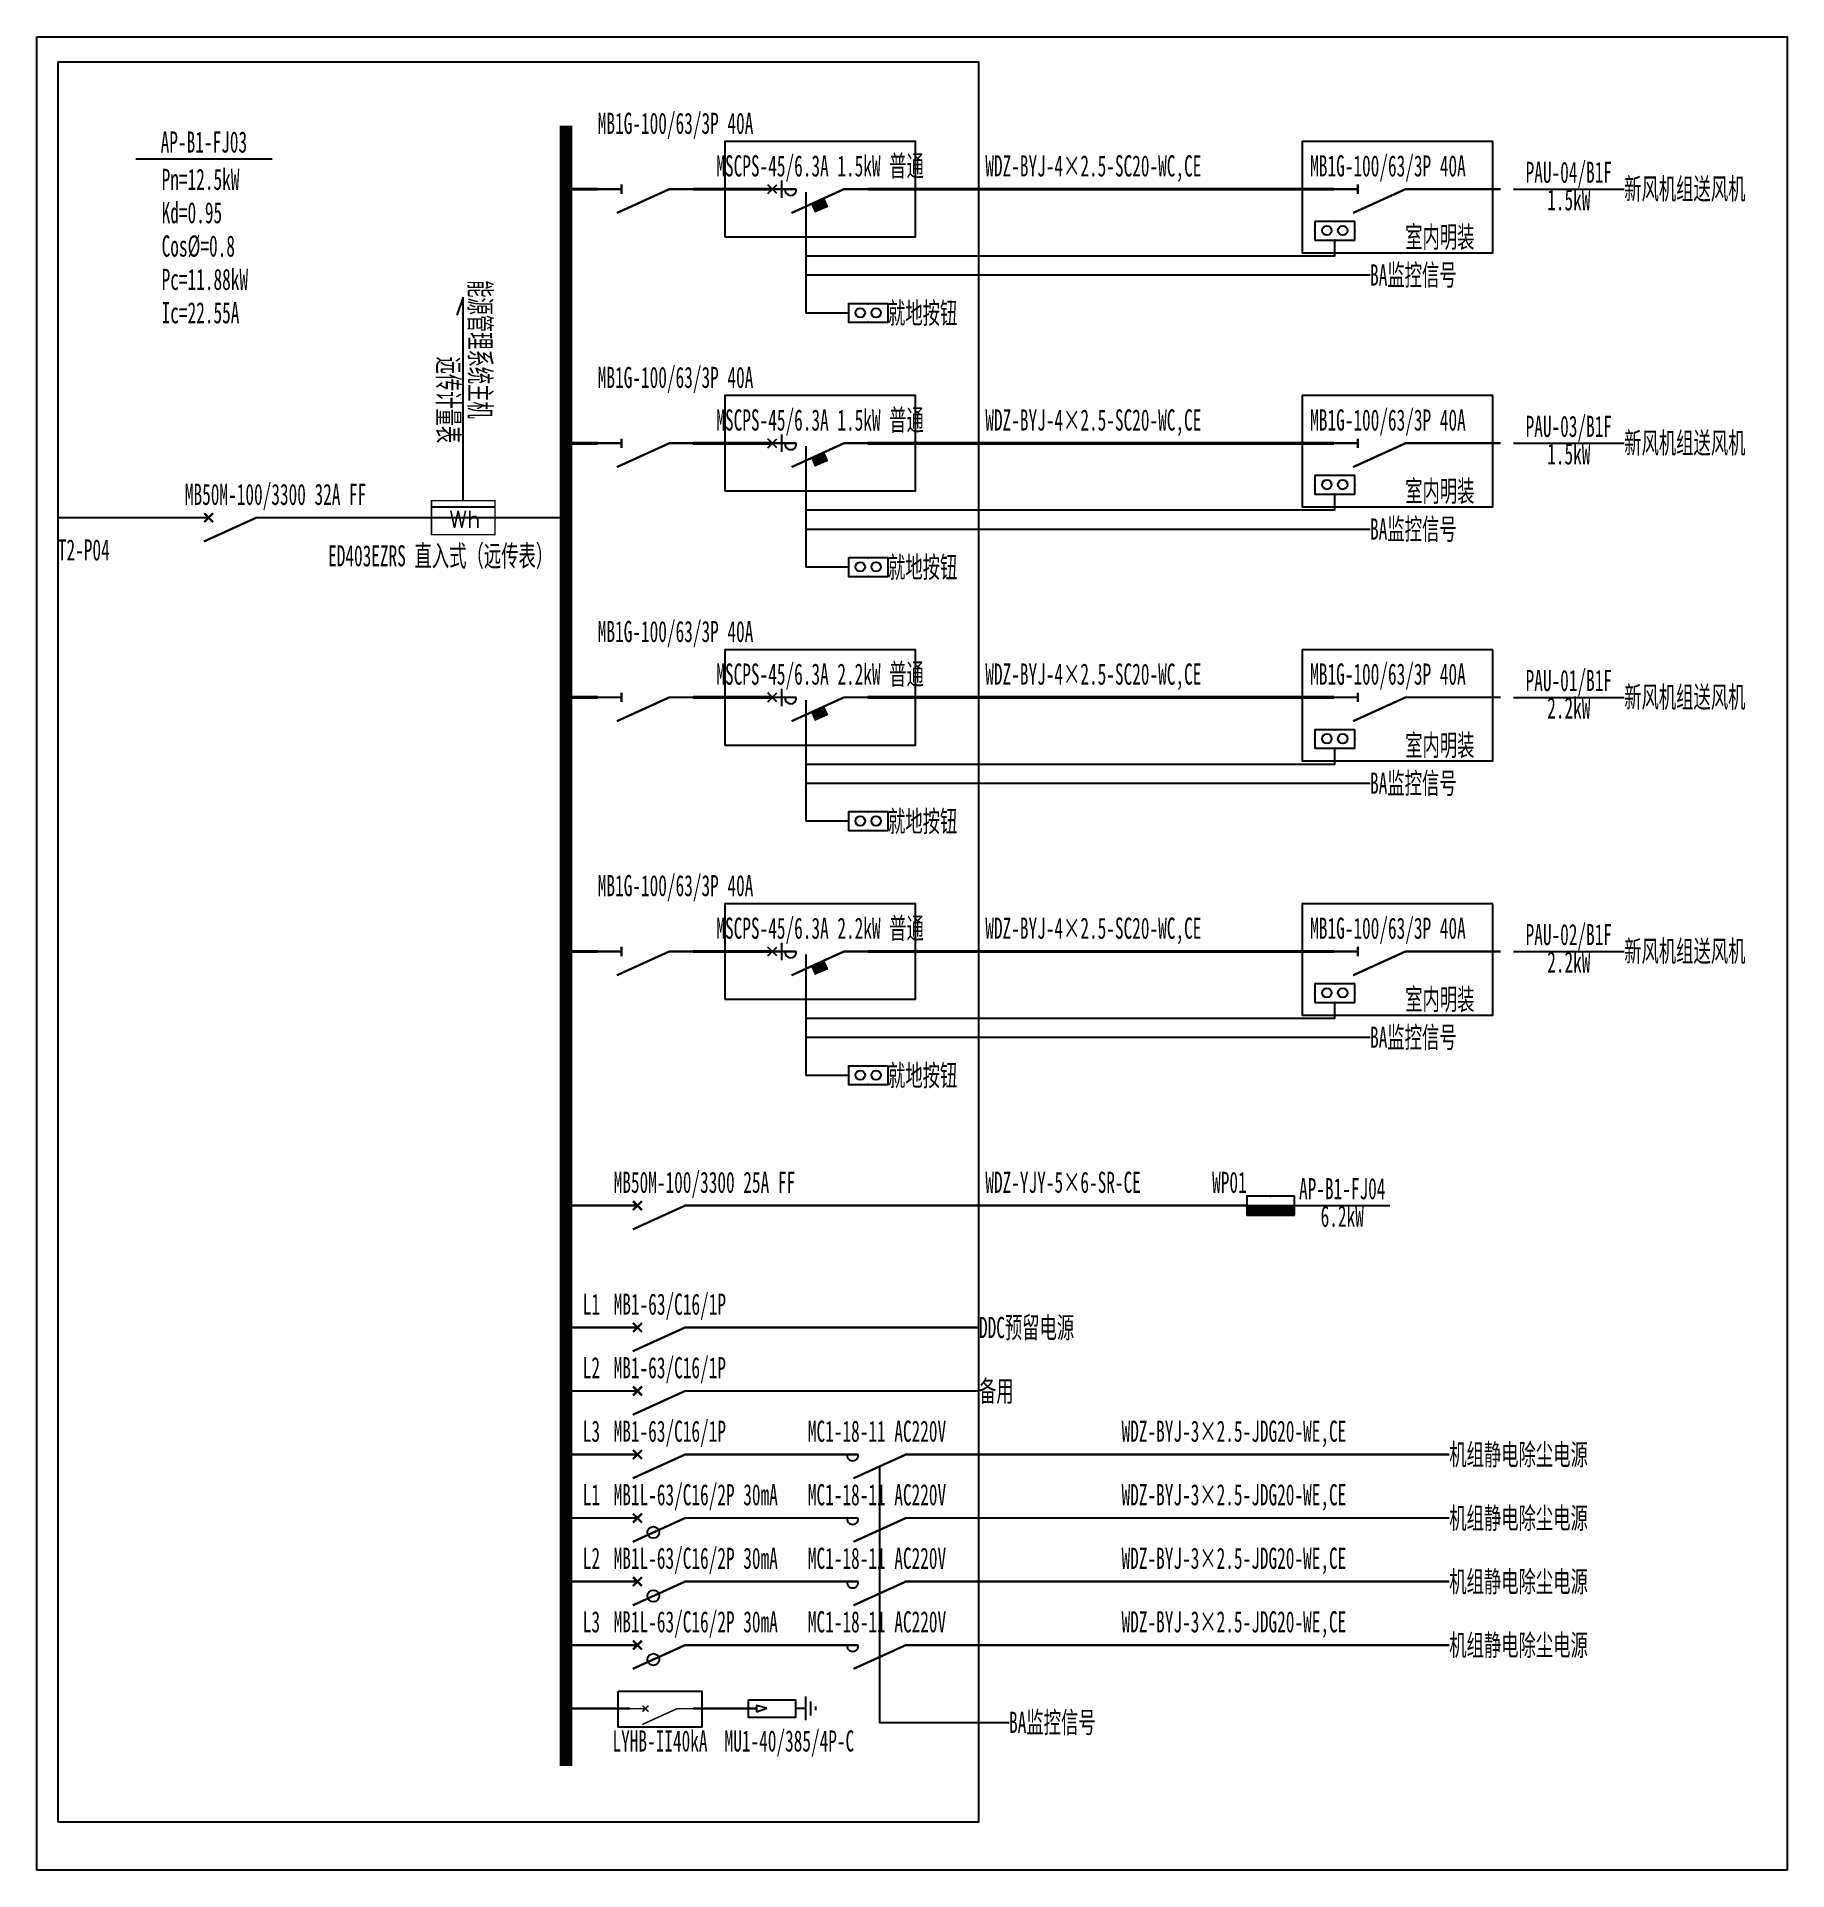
# Model space of a CAD drawing. Extents: x 1475006 to 1479966, y 435352 to 440547.
import ezdxf
from ezdxf.enums import TextEntityAlignment as Align

# ---------------------------------------------------------------- set-up
doc = ezdxf.new("R2010")
doc.units = 0
doc.header["$MEASUREMENT"] = 0
doc.layers.add('系统图', color=1, linetype='Continuous')
doc.styles.add('_SIMPLEX', font='simplex_.ttf', dxfattribs={"width": 0.6})
doc.styles.add('_TEL_DIM', font='', dxfattribs={"width": 0.8, "height": 3.5})
doc.styles.add('宋体', font='', dxfattribs={"width": 0.8, "height": 3.5})
doc.styles.get('_TEL_DIM').set_extended_font_data('SimSun')
doc.styles.get('宋体').set_extended_font_data('SimSun')

# ---------------------------------------------------------------- blocks, each defined once
blk = doc.blocks.new('$element$00000596')
at = {"const_width": 0.0233}
for points in [[(0, 0), (0, -0.25)], [(-0.25, -0.2), (0, -0.75), (0, -1)]]:
    blk.add_lwpolyline(points, dxfattribs=at)
blk.add_arc((-0.008, -0.192), 0.0589, 81.8699, 278.1301)
at = {"flags": 9}
blk.add_attdef('S', (0, 0), '', height=0.00000667, dxfattribs=at)
blk = doc.blocks.new('$equip_U$00000079(zhangr-4109)')
for p, q in [((0.625, 0.292), (-0.625, 0.292)), ((-0.625, 0.292), (-0.625, -0.292)), ((0.625, -0.292), (0.625, 0.292)), ((-0.625, -0.292), (0.625, -0.292))]:
    blk.add_line(p, q)
at = {"const_width": 0.04}
blk.add_lwpolyline([(-0.625, 0.292), (-0.625, -0.292), (0.625, -0.292), (0.625, 0.292), (-0.625, 0.292), (-0.625, -0.292)], dxfattribs=at)
for centre in [(-0.25, 0.008), (0.25, 0.008)]:
    blk.add_circle(centre, 0.15)
for p in [(-0.625, 0), (0, 0.292), (0.625, 0), (0, -0.292)]:
    blk.add_point(p)
at = {"color": 7, "style": '_TEL_DIM', "flags": 1}
for tag in ['A', 'REMARK']:
    blk.add_attdef(tag, text='', height=0.00002, dxfattribs=at).set_placement((0, 0), align=Align.MIDDLE_CENTER)
blk = doc.blocks.new('$element$00000519')
at = {"const_width": 0.0233}
for points in [[(0, 0), (0, -0.25)], [(0, -1), (0, -0.75), (-0.25, -0.2)], [(-0.05, -0.25), (0.05, -0.25)]]:
    blk.add_lwpolyline(points, dxfattribs=at)
at = {"flags": 9}
blk.add_attdef('S', (0, 0), '', height=0.00000667, dxfattribs=at)
blk = doc.blocks.new('$element$00000578')
at = {"const_width": 0.0233}
for points in [[(0, 0), (0, -0.25)], [(0, -1), (0, -0.75), (-0.25, -0.2)], [(-0.05, -0.25), (0.05, -0.25)]]:
    blk.add_lwpolyline(points, dxfattribs=at)
at = {"flags": 9}
blk.add_attdef('S', (0, 0), '', height=0.00000667, dxfattribs=at)
blk = doc.blocks.new('$element$00000496')
at = {"const_width": 0.0233}
for points in [[(0, 0), (0, -0.25)], [(-0.25, -0.2), (0, -0.75), (0, -1)]]:
    blk.add_lwpolyline(points, dxfattribs=at)
blk.add_arc((-0.008, -0.192), 0.0589, 81.8699, 278.1301)
at = {"flags": 9}
blk.add_attdef('S', (0, 0), '', height=0.00000667, dxfattribs=at)
blk = doc.blocks.new('$equip_U$00000086(maj01888)')
at = {"color": 2, "lineweight": 25}
for p, q in [((-0.141, -0.141), (0.141, 0.141)), ((0.141, -0.141), (-0.141, 0.141)), ((0.286, 0.273), (0.286, -0.273))]:
    blk.add_line(p, q, dxfattribs=at)
at = {"color": 2}
for p, q in [((1.235, -0.473), (1.625, -0.299)), ((1.243, -0.49), (1.633, -0.317)), ((1.251, -0.508), (1.64, -0.335)), ((1.259, -0.526), (1.648, -0.353)), ((1.267, -0.544), (1.656, -0.37)), ((1.275, -0.562), (1.664, -0.388)), ((1.283, -0.579), (1.672, -0.406)), ((1.291, -0.597), (1.68, -0.424)), ((1.298, -0.615), (1.688, -0.442)), ((1.306, -0.633), (1.696, -0.459)), ((1.314, -0.651), (1.704, -0.477)), ((1.322, -0.668), (1.712, -0.495)), ((1.33, -0.686), (1.72, -0.513)), ((1.338, -0.704), (1.728, -0.531))]:
    blk.add_line(p, q, dxfattribs=at)
at = {"const_width": 0.04}
blk.add_lwpolyline([(1.23, -0.462), (1.62, -0.288), (1.732, -0.541), (1.343, -0.715)], close=True, dxfattribs=at)
at = {"xscale": 3, "yscale": 3, "zscale": 3, "rotation": 90}
blk.add_blockref('$element$00000496', (0, 0), dxfattribs=at)
at = {"color": 7, "style": '_TEL_DIM', "flags": 1}
for tag in ['A', 'REMARK']:
    blk.add_attdef(tag, text='', height=0.00002, dxfattribs=at).set_placement((0, 0), align=Align.MIDDLE_CENTER)
blk = doc.blocks.new('$element$00000492')
blk.add_line((0.173, 0), (0.173, -1))
at = {"const_width": 0.0233}
blk.add_lwpolyline([(-0.267, 0), (0.267, 0), (0.267, -1), (-0.267, -1), (-0.267, 0)], dxfattribs=at)
at = {"style": '_SIMPLEX'}
blk.add_text('Wh', height=0.2667, rotation=270, dxfattribs=at).set_placement((-0.161, -0.281))
at = {"flags": 9}
blk.add_attdef('S', (0, 0), '', height=0.00000667, dxfattribs=at)
blk.add_attdef('S', (0, 0), '', height=0.00000667, dxfattribs=at)
blk.add_attdef('S', (0, 0), '', height=0.00000667, dxfattribs=at)
blk = doc.blocks.new('$element$00000497')
at = {"const_width": 0.0233}
for points in [[(0, 0), (0, -0.25)], [(0, -1), (0, -0.75), (-0.25, -0.2)], [(-0.047, -0.297), (0.047, -0.203)], [(-0.047, -0.203), (0.047, -0.297)]]:
    blk.add_lwpolyline(points, dxfattribs=at)
at = {"flags": 9}
blk.add_attdef('S', (0, 0), '', height=0.00000667, dxfattribs=at)
blk = doc.blocks.new('*X9')
at = {"color": 0}
for p, q in [((-250, 33), (-183, 100)), ((-250, 68), (-218, 100)), ((-247, 0), (-147, 100)), ((-212, 0), (-112, 100)), ((-177, 0), (-77, 100)), ((-141, 0), (-41, 100)), ((-106, 0), (-6, 100)), ((-71, 0), (29, 100)), ((-35, 0), (65, 100)), ((0, 0), (100, 100)), ((35, 0), (135, 100)), ((71, 0), (171, 100)), ((106, 0), (206, 100)), ((141, 0), (241, 100)), ((177, 0), (250, 73)), ((212, 0), (250, 38)), ((247, 0), (250, 3))]:
    blk.add_line(p, q, dxfattribs=at)
blk = doc.blocks.new('$equip$00002929')
for p, q in [((-0.75, 0.6), (-0.75, 0)), ((0.75, 0.6), (-0.75, 0.6)), ((0.75, 0), (0.75, 0.6)), ((-0.75, 0.3), (0.75, 0.3)), ((-0.75, 0), (0.75, 0))]:
    blk.add_line(p, q)
for points, const_width in [([(-0.75, 0.6), (-0.75, 0), (0.75, 0), (0.75, 0.6), (-0.75, 0.6), (-0.75, 0)], 0.04), ([(-0.75, 0.15), (0.75, 0.15)], 0.3)]:
    blk.add_lwpolyline(points, dxfattribs=dict(const_width=const_width))
for p in [(0, 0.6), (-0.75, 0.3), (0, 0), (0.75, 0.3)]:
    blk.add_point(p)
at = {"xscale": 0.00300000000061118, "yscale": 0.00300000000061118, "zscale": 0.00300000000061118}
blk.add_blockref('*X9', (0, 0), dxfattribs=at)
at = {"color": 7, "style": '_TEL_DIM', "flags": 1}
for tag in ['A', 'REMARK']:
    blk.add_attdef(tag, text='', height=0.00002, dxfattribs=at).set_placement((0, 0), align=Align.MIDDLE_CENTER)
blk = doc.blocks.new('$element$00000525')
at = {"const_width": 0.0233}
for points in [[(0, 0), (0, -0.25)], [(-0.25, -0.2), (0, -0.75), (0, -1)], [(-0.047, -0.203), (0.047, -0.297)], [(0.047, -0.203), (-0.047, -0.297)]]:
    blk.add_lwpolyline(points, dxfattribs=at)
blk.add_circle((-0.151, -0.417), 0.0615)
at = {"flags": 9}
blk.add_attdef('S', (0, 0), '', height=0.00000667, dxfattribs=at)

msp = doc.modelspace()

# ---------------------------------------------------------------- linework, layer by layer
at = {"color": 0, "linetype": 'ByBlock'}
for p, q in [((1475286.2, 440201.1), (1475672.4, 440201.1)), ((1477185.2, 440107.3), (1477185.2, 439872.4)), ((1477185.2, 439872.4), (1478783.7, 439872.4)), ((1477305.3, 439764.4), (1477185.2, 439764.4)), ((1477185.2, 439387.3), (1477185.2, 439152.4)), ((1477185.2, 439152.4), (1478783.7, 439152.4)), ((1477305.3, 439044.4), (1477185.2, 439044.4)), ((1477185.2, 438667.3), (1477185.2, 438432.4)), ((1477185.2, 438432.4), (1478783.7, 438432.4)), ((1477305.3, 438324.4), (1477185.2, 438324.4)), ((1477185.2, 437947.3), (1477185.2, 437712.4)), ((1477185.2, 437712.4), (1478783.7, 437712.4)), ((1477305.3, 437604.4), (1477185.2, 437604.4)), ((1477074.7, 435811.3), (1477045.4, 435819.2)), ((1477045.4, 435819.2), (1477045.4, 435800.9)), ((1477045.4, 435800.5), (1477074.7, 435811.3)), ((1477155.2, 435811.1), (1477183.3, 435811.1)), ((1477184.4, 435844.2), (1477184.4, 435777.1)), ((1477198.3, 435830.3), (1477198.3, 435791)), ((1477212, 435815.8), (1477212, 435806.1))]:
    msp.add_line(p, q, dxfattribs=at)
at = {"color": 3, "linetype": 'ByBlock'}
for p, q in [((1479190, 440115.4), (1479503.7, 440115.4)), ((1479190, 438675.4), (1479503.7, 438675.4))]:
    msp.add_line(p, q, dxfattribs=at)
at = {"color": 0, "linetype": 'ByBlock', "ltscale": 0.2}
for p, q in [((1476214.3, 439809.2), (1476195.9, 439758.5)), ((1476214.3, 439232.6), (1476214.3, 439809.2))]:
    msp.add_line(p, q, dxfattribs=at)
at = {"color": 1, "linetype": 'ByBlock'}
for p, q in [((1479190, 439395.4), (1479503.7, 439395.4)), ((1479190, 437955.4), (1479503.7, 437955.4))]:
    msp.add_line(p, q, dxfattribs=at)
at = {"color": 0, "linetype": 'ByBlock'}
for points in [[(1475065.5, 435489.5), (1477675.5, 435489.5), (1477675.5, 440475.4), (1475065.5, 440475.4)], [(1476955.4, 439980.4), (1477495.4, 439980.4), (1477495.4, 440250.4), (1476955.4, 440250.4)], [(1479131.5, 440250.4), (1478591.5, 440250.4), (1478591.5, 439935.4), (1479131.5, 439935.4)], [(1476955.4, 439260.4), (1477495.4, 439260.4), (1477495.4, 439530.4), (1476955.4, 439530.4)], [(1479131.5, 439530.4), (1478591.5, 439530.4), (1478591.5, 439215.4), (1479131.5, 439215.4)], [(1476955.4, 438540.4), (1477495.4, 438540.4), (1477495.4, 438810.4), (1476955.4, 438810.4)], [(1479131.5, 438810.4), (1478591.5, 438810.4), (1478591.5, 438495.4), (1479131.5, 438495.4)], [(1476955.4, 437820.4), (1477495.4, 437820.4), (1477495.4, 438090.4), (1476955.4, 438090.4)], [(1479131.5, 438090.4), (1478591.5, 438090.4), (1478591.5, 437775.4), (1479131.5, 437775.4)], [(1476653.4, 435859.5), (1476890, 435859.5), (1476890, 435757.5), (1476653.4, 435757.5)], [(1477022.6, 435835.3), (1477155.4, 435835.3), (1477155.4, 435785.2), (1477022.6, 435785.2)]]:
    msp.add_lwpolyline(points, close=True, dxfattribs=at)
for points, const_width in [([(1476505.4, 440295.4), (1476505.4, 435647.9)], 36), ([(1476505.4, 440115.4), (1476595.4, 440115.4)], 9), ([(1476865.4, 440115.4), (1477090.4, 440115.4)], 9), ([(1478884, 440115.4), (1479154, 440115.4)], 6.3), ([(1476505.4, 439395.4), (1476595.4, 439395.4)], 9), ([(1476865.4, 439395.4), (1477090.4, 439395.4)], 9), ([(1478884, 439395.4), (1479154, 439395.4)], 6.3), ([(1475065.5, 439184.6), (1475425.4, 439184.6)], 6.3), ([(1475695.4, 439184.6), (1476505.4, 439184.6)], 6.3), ([(1476505.4, 438675.4), (1476595.4, 438675.4)], 9), ([(1476865.4, 438675.4), (1477090.4, 438675.4)], 9), ([(1478884, 438675.4), (1479154, 438675.4)], 6.3), ([(1476505.4, 437955.4), (1476595.4, 437955.4)], 9), ([(1476865.4, 437955.4), (1477090.4, 437955.4)], 9), ([(1478884, 437955.4), (1479154, 437955.4)], 6.3), ([(1476505.4, 437235.4), (1476640.4, 437235.4)], 6.3), ([(1476910.4, 437235.4), (1478434.1, 437235.4)], 6.3), ([(1476505.4, 436890.1), (1476640.4, 436890.1)], 6.3), ([(1476910.4, 436890.1), (1477675.5, 436890.1)], 6.3), ([(1476505.3, 436710.1), (1476640.4, 436710.1)], 6.3), ([(1476910.3, 436710.1), (1477675.5, 436710.1)], 6.3), ([(1476505.3, 436530.1), (1476640.4, 436530.1)], 6.3), ([(1476910.4, 436530.1), (1477265.8, 436530.1)], 6.3), ([(1477535.8, 436530.1), (1479008, 436530.1)], 6.3), ([(1476505.3, 436350.1), (1476640.3, 436350.1)], 6.3), ([(1476910.4, 436350.1), (1477265.8, 436350.1)], 6.3), ([(1477535.8, 436350.1), (1479008, 436350.1)], 6.3), ([(1476505.3, 436170.1), (1476640.4, 436170.1)], 6.3), ([(1476910.4, 436170.1), (1477265.8, 436170.1)], 6.3), ([(1477535.8, 436170.1), (1479008, 436170.1)], 6.3), ([(1476505.3, 435990.1), (1476640.4, 435990.1)], 6.3), ([(1476910.4, 435990.1), (1477265.8, 435990.1)], 6.3), ([(1477535.8, 435990.1), (1479008, 435990.1)], 6.3), ([(1476505.4, 435810.1), (1476685.4, 435810.1)], 6.3), ([(1476865.4, 435810.1), (1477045.4, 435810.1)], 6.3)]:
    msp.add_lwpolyline(points, dxfattribs=dict(at, const_width=const_width))
at = {"color": 3, "linetype": 'ByBlock', "const_width": 9}
for points in [[(1477360.4, 440115.4), (1478681.5, 440115.4)], [(1477360.4, 438675.4), (1478681.5, 438675.4)]]:
    msp.add_lwpolyline(points, dxfattribs=at)
at = {"color": 0, "linetype": 'ByBlock'}
for points in [[(1477185.2, 439926.4), (1478683.8, 439926.4), (1478683.8, 439971.4)], [(1477185.2, 439872.4), (1477185.2, 439764.4)], [(1477185.2, 439206.4), (1478683.8, 439206.4), (1478683.8, 439251.4)], [(1477185.2, 439152.4), (1477185.2, 439044.4)], [(1477185.2, 438486.4), (1478683.8, 438486.4), (1478683.8, 438531.4)], [(1477185.2, 438432.4), (1477185.2, 438324.4)], [(1477185.2, 437766.4), (1478683.8, 437766.4), (1478683.8, 437811.4)], [(1477185.2, 437712.4), (1477185.2, 437604.4)], [(1478569.8, 437235.4), (1478839.8, 437235.4)], [(1477394, 436496.3), (1477394, 435771.2), (1477760.8, 435771.2)]]:
    msp.add_lwpolyline(points, dxfattribs=at)
at = {"color": 1, "linetype": 'ByBlock', "const_width": 9}
for points in [[(1477360.4, 439395.4), (1478681.5, 439395.4)], [(1477360.4, 437955.4), (1478681.5, 437955.4)]]:
    msp.add_lwpolyline(points, dxfattribs=at)
at = {"layer": '系统图'}
msp.add_lwpolyline([(1475005.5, 440547.5), (1479966, 440547.5), (1479966, 435351.9), (1475005.5, 435351.9)], close=True, dxfattribs=at)

# ---------------------------------------------------------------- block references
at = {"color": 0, "linetype": 'ByBlock', "rotation": 90}
for name, p, xscale, yscale, zscale in [('$element$00000578', (1476595.4, 440115.4), 270, 270, 270), ('$element$00000519', (1478681.5, 440115.4), 270, 270, 270), ('$element$00000578', (1476595.4, 439395.4), 270, 270, 270), ('$element$00000519', (1478681.5, 439395.4), 270, 270, 270), ('$element$00000497', (1475425.4, 439184.6), 270, 270, 270), ('$element$00000497', (1475425.4, 439184.6), 270, 270, 270), ('$element$00000492', (1476124.3, 439184.6), 180, 180, 180), ('$element$00000578', (1476595.4, 438675.4), 270, 270, 270), ('$element$00000519', (1478681.5, 438675.4), 270, 270, 270), ('$element$00000578', (1476595.4, 437955.4), 270, 270, 270), ('$element$00000519', (1478681.5, 437955.4), 270, 270, 270), ('$element$00000497', (1476640.4, 437235.4), 270, 270, 270), ('$element$00000497', (1476640.4, 436890.1), 270, 270, 270), ('$element$00000497', (1476640.4, 436710.1), 270, 270, 270), ('$element$00000497', (1476640.3, 436710.1), 270, 270, 270), ('$element$00000497', (1476640.4, 436530.1), 270, 270, 270), ('$element$00000497', (1476640.3, 436530.1), 270, 270, 270), ('$element$00000596', (1477265.8, 436530.1), 270, 270, 270), ('$element$00000525', (1476640.3, 436350.1), 270, 270, 270), ('$element$00000596', (1477265.8, 436350.1), 270, 270, 270), ('$element$00000525', (1476640.3, 436170.1), 270, 270, 270), ('$element$00000596', (1477265.8, 436170.1), 270, 270, 270), ('$element$00000525', (1476640.3, 435990.1), 270, 270, 270), ('$element$00000596', (1477265.8, 435990.1), 270, 270, 270), ('$element$00000497', (1476685.4, 435810.1), 180, 180, 180)]:
    msp.add_blockref(name, p, dxfattribs=dict(at, xscale=xscale, yscale=yscale, zscale=zscale))
at = {"color": 0, "linetype": 'ByBlock'}
for name, p, xscale, yscale, zscale in [('$equip_U$00000086(maj01888)', (1477090.4, 440115.4), 90, 90, 90), ('$equip_U$00000079(zhangr-4109)', (1478683.8, 439997.6), 89.99999999999997, 89.99999999999997, 89.99999999999997), ('$equip_U$00000079(zhangr-4109)', (1477361.6, 439764.4), 89.99999999999997, 89.99999999999997, 89.99999999999997), ('$equip_U$00000086(maj01888)', (1477090.4, 439395.4), 90, 90, 90), ('$equip_U$00000079(zhangr-4109)', (1478683.8, 439277.6), 89.99999999999997, 89.99999999999997, 89.99999999999997), ('$equip_U$00000079(zhangr-4109)', (1477361.6, 439044.4), 89.99999999999997, 89.99999999999997, 89.99999999999997), ('$equip_U$00000086(maj01888)', (1477090.4, 438675.4), 90, 90, 90), ('$equip_U$00000079(zhangr-4109)', (1478683.8, 438557.6), 89.99999999999997, 89.99999999999997, 89.99999999999997), ('$equip_U$00000079(zhangr-4109)', (1477361.6, 438324.4), 89.99999999999997, 89.99999999999997, 89.99999999999997), ('$equip_U$00000086(maj01888)', (1477090.4, 437955.4), 90, 90, 90), ('$equip_U$00000079(zhangr-4109)', (1478683.8, 437837.6), 89.99999999999997, 89.99999999999997, 89.99999999999997), ('$equip_U$00000079(zhangr-4109)', (1477361.6, 437604.4), 89.99999999999997, 89.99999999999997, 89.99999999999997), ('$equip$00002929', (1478501.6, 437208.4), 90, 90, 90)]:
    msp.add_blockref(name, p, dxfattribs=dict(at, xscale=xscale, yscale=yscale, zscale=zscale))

# ---------------------------------------------------------------- texts
at = {"color": 31, "linetype": 'ByBlock', "style": '宋体', "width": 0.6}
for s, p in [('MB1G-100/63/3P 40A', (1476595.4, 440254.1)), ('MB1G-100/63/3P 40A', (1478614, 440133.4)), ('MB1G-100/63/3P 40A', (1476595.4, 439534.1)), ('MB1G-100/63/3P 40A', (1478614, 439413.4)), ('MB1G-100/63/3P 40A', (1476595.4, 438814.1)), ('MB1G-100/63/3P 40A', (1478614, 438693.4)), ('MB1G-100/63/3P 40A', (1476595.4, 438094.1)), ('MB1G-100/63/3P 40A', (1478614, 437973.4)), ('MB50M-100/3300 25A FF', (1476640.4, 437253.4))]:
    msp.add_text(s, height=60, dxfattribs=at).set_placement(p, align=Align.BOTTOM_LEFT)
at = {"color": 0, "linetype": 'ByBlock', "style": '宋体', "width": 0.6}
for s, p in [('AP-B1-FJ03', (1475479.3, 440201.1)), ('AP-B1-FJ04', (1478704.8, 437235.4)), ('L1', (1476577.4, 436908.1)), ('L2', (1476577.4, 436728.1)), ('L3', (1476577.4, 436548.1)), ('L1', (1476577.4, 436368.1)), ('L2', (1476577.4, 436188.1)), ('L3', (1476577.4, 436008.1))]:
    msp.add_text(s, height=60, dxfattribs=at).set_placement(p, align=Align.BOTTOM_CENTER)
for s, p in [('Pn=12.5kW', (1475359.6, 440113.3)), ('Kd=0.95', (1475359.6, 440018.8)), ('Cos%%C=0.8', (1475359.6, 439924.3)), ('Pc=11.88kW', (1475359.6, 439829.8)), ('Ic=22.55A', (1475359.6, 439735.3))]:
    msp.add_text(s, height=60, dxfattribs=at).set_placement(p)
at = {"color": 4, "linetype": 'ByBlock', "style": '宋体', "width": 0.6}
for s, p in [('MSCPS-45/6.3A 1.5kW 普通', (1477225.4, 440133.4)), ('MSCPS-45/6.3A 1.5kW 普通', (1477225.4, 439413.4)), ('MSCPS-45/6.3A 2.2kW 普通', (1477225.4, 438693.4)), ('MSCPS-45/6.3A 2.2kW 普通', (1477225.4, 437973.4))]:
    msp.add_text(s, height=60, dxfattribs=at).set_placement(p, align=Align.BOTTOM_CENTER)
at = {"color": 3, "linetype": 'ByBlock', "style": '宋体', "width": 0.6}
for s, p in [('WDZ-BYJ-4×2.5-SC20-WC,CE', (1477693.4, 440133.4)), ('WDZ-BYJ-4×2.5-SC20-WC,CE', (1477693.4, 438693.4)), ('MB1L-63/C16/2P 30mA', (1476640.3, 436368.1)), ('MB1L-63/C16/2P 30mA', (1476640.3, 436188.1)), ('MB1L-63/C16/2P 30mA', (1476640.3, 436008.1))]:
    msp.add_text(s, height=60, dxfattribs=at).set_placement(p, align=Align.BOTTOM_LEFT)
for s, p in [('PAU-04/B1F', (1479346.8, 440115.4)), ('PAU-01/B1F', (1479346.8, 438675.4))]:
    msp.add_text(s, height=60, dxfattribs=at).set_placement(p, align=Align.BOTTOM_CENTER)
for p in [(1479503.7, 440116.5), (1479503.7, 438676.5)]:
    msp.add_text('新风机组送风机', height=60, dxfattribs=at).set_placement(p, align=Align.MIDDLE_LEFT)
for s, p in [('1.5kW', (1479346.8, 440115.4)), ('2.2kW', (1479346.8, 438675.4))]:
    msp.add_text(s, height=60, dxfattribs=at).set_placement(p, align=Align.TOP_CENTER)
at = {"color": 0, "linetype": 'ByBlock', "style": '宋体', "width": 0.6}
for s, p in [('室内明装', (1478883.1, 439980.2)), ('BA监控信号', (1478783.7, 439872.4)), ('就地按钮', (1477417.8, 439764.4)), ('室内明装', (1478883.1, 439260.2)), ('BA监控信号', (1478783.7, 439152.4)), ('就地按钮', (1477417.8, 439044.4)), ('室内明装', (1478883.1, 438540.2)), ('BA监控信号', (1478783.7, 438432.4)), ('就地按钮', (1477417.8, 438324.4)), ('室内明装', (1478883.1, 437820.2)), ('BA监控信号', (1478783.7, 437712.4)), ('就地按钮', (1477417.8, 437604.4)), ('DDC预留电源', (1477675.5, 436890.1)), ('备用', (1477675.5, 436710.1)), ('机组静电除尘电源', (1479008, 436530.1)), ('机组静电除尘电源', (1479008, 436350.1)), ('机组静电除尘电源', (1479008, 436170.1)), ('机组静电除尘电源', (1479008, 435990.1))]:
    msp.add_text(s, height=60, dxfattribs=at).set_placement(p, align=Align.MIDDLE_LEFT)
for s, p in [('能源管理系统主机', (1476214.3, 439464.7)), ('远传计量表', (1476124.3, 439395.4))]:
    msp.add_text(s, height=60, rotation=270, dxfattribs=at).set_placement(p, align=Align.BOTTOM_RIGHT)
at = {"color": 1, "linetype": 'ByBlock', "style": '宋体', "width": 0.6}
for s, p in [('WDZ-BYJ-4×2.5-SC20-WC,CE', (1477693.4, 439413.4)), ('WDZ-BYJ-4×2.5-SC20-WC,CE', (1477693.4, 437973.4)), ('MB1-63/C16/1P', (1476640.4, 436908.1)), ('MB1-63/C16/1P', (1476640.3, 436728.1)), ('MB1-63/C16/1P', (1476640.3, 436548.1))]:
    msp.add_text(s, height=60, dxfattribs=at).set_placement(p, align=Align.BOTTOM_LEFT)
for s, p in [('PAU-03/B1F', (1479346.8, 439395.4)), ('PAU-02/B1F', (1479346.8, 437955.4))]:
    msp.add_text(s, height=60, dxfattribs=at).set_placement(p, align=Align.BOTTOM_CENTER)
for s, p in [('1.5kW', (1479346.8, 439395.4)), ('2.2kW', (1479346.8, 437955.4))]:
    msp.add_text(s, height=60, dxfattribs=at).set_placement(p, align=Align.TOP_CENTER)
for p in [(1479503.7, 439396.5), (1479503.7, 437956.5)]:
    msp.add_text('新风机组送风机', height=60, dxfattribs=at).set_placement(p, align=Align.MIDDLE_LEFT)
at = {"color": 40, "linetype": 'ByBlock', "style": '宋体', "width": 0.6}
msp.add_text('MB50M-100/3300 32A FF', height=60, dxfattribs=at).set_placement((1475425.4, 439202.6), align=Align.BOTTOM_LEFT)
at = {"color": 0, "linetype": 'ByBlock', "style": '宋体', "width": 0.6}
for s, p in [('T2-P04', (1475065.5, 439045.3)), ('WDZ-YJY-5×6-SR-CE', (1477693.5, 437253.4)), ('WDZ-BYJ-3×2.5-JDG20-WE,CE', (1478079.6, 436548.1)), ('WDZ-BYJ-3×2.5-JDG20-WE,CE', (1478079.5, 436368.1)), ('WDZ-BYJ-3×2.5-JDG20-WE,CE', (1478079.5, 436188.1)), ('WDZ-BYJ-3×2.5-JDG20-WE,CE', (1478079.5, 436008.1))]:
    msp.add_text(s, height=60, dxfattribs=at).set_placement(p, align=Align.BOTTOM_LEFT)
at = {"color": 2, "linetype": 'ByBlock', "style": '宋体', "width": 0.6}
msp.add_text('ED403EZRS 直入式（远传表）', height=60, dxfattribs=at).set_placement((1476150.1, 439106.6), align=Align.TOP_CENTER)
at = {"color": 0, "linetype": 'ByBlock', "style": '宋体', "width": 0.6}
msp.add_text('WP01', height=60, dxfattribs=at).set_placement((1478434.1, 437253.4), align=Align.BOTTOM_RIGHT)
msp.add_text('6.2kW', height=60, dxfattribs=at).set_placement((1478704.8, 437235.4), align=Align.TOP_CENTER)
at = {"color": 4, "linetype": 'ByBlock', "style": '宋体', "width": 0.6}
for p in [(1477190.7, 436548.1), (1477190.7, 436368.1), (1477190.7, 436188.1), (1477190.7, 436008.1)]:
    msp.add_text('MC1-18-11 AC220V', height=60, dxfattribs=at).set_placement(p, align=Align.BOTTOM_LEFT)
at = {"color": 0, "linetype": 'ByBlock', "style": '宋体', "width": 0.6}
msp.add_text('BA监控信号', height=60, rotation=0, dxfattribs=at).set_placement((1477760.8, 435771.2), align=Align.MIDDLE_LEFT)
at = {"color": 40, "linetype": 'ByBlock', "style": '宋体', "width": 0.6}
msp.add_text('LYHB-II40kA', height=60, dxfattribs=at).set_placement((1476771.7, 435748.5), align=Align.TOP_CENTER)
at = {"color": 30, "linetype": 'ByBlock', "style": '宋体', "width": 0.6}
msp.add_text('MU1-40/385/4P-C', height=60, dxfattribs=at).set_placement((1477138.3, 435748.5), align=Align.TOP_CENTER)
at = {"color": 0, "linetype": 'ByBlock', "style": '_TEL_DIM', "flags": 1}
msp.add_attdef('S', text='静止电能发声器', height=0.0018, dxfattribs=at).set_placement((1475713.4, 435691.9), align=Align.MIDDLE_CENTER)

doc.saveas('drawing.dxf')
